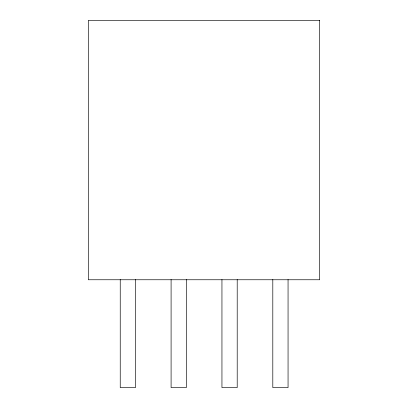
<?xml version="1.0" encoding="UTF-8"?>
<svg xmlns="http://www.w3.org/2000/svg" width="408" height="408" viewBox="0 0 408 408"><rect width="100%" height="100%" fill="white"/><g stroke="black" fill="none" stroke-linecap="round" stroke-linejoin="round"><path stroke-width="0.61" d="M288.058 279.536L288.058 387.6L272.804 387.6L272.804 279.536M237.206 279.536L237.206 387.6L221.947 387.6L221.947 279.536M186.349 279.536L186.349 387.6L171.095 387.6L171.095 279.536M135.497 279.536L135.497 387.6L120.238 387.6L120.238 279.536M319.694 20.4L88.306 20.4L88.306 279.76L319.694 279.76L319.694 20.4"/></g></svg>
